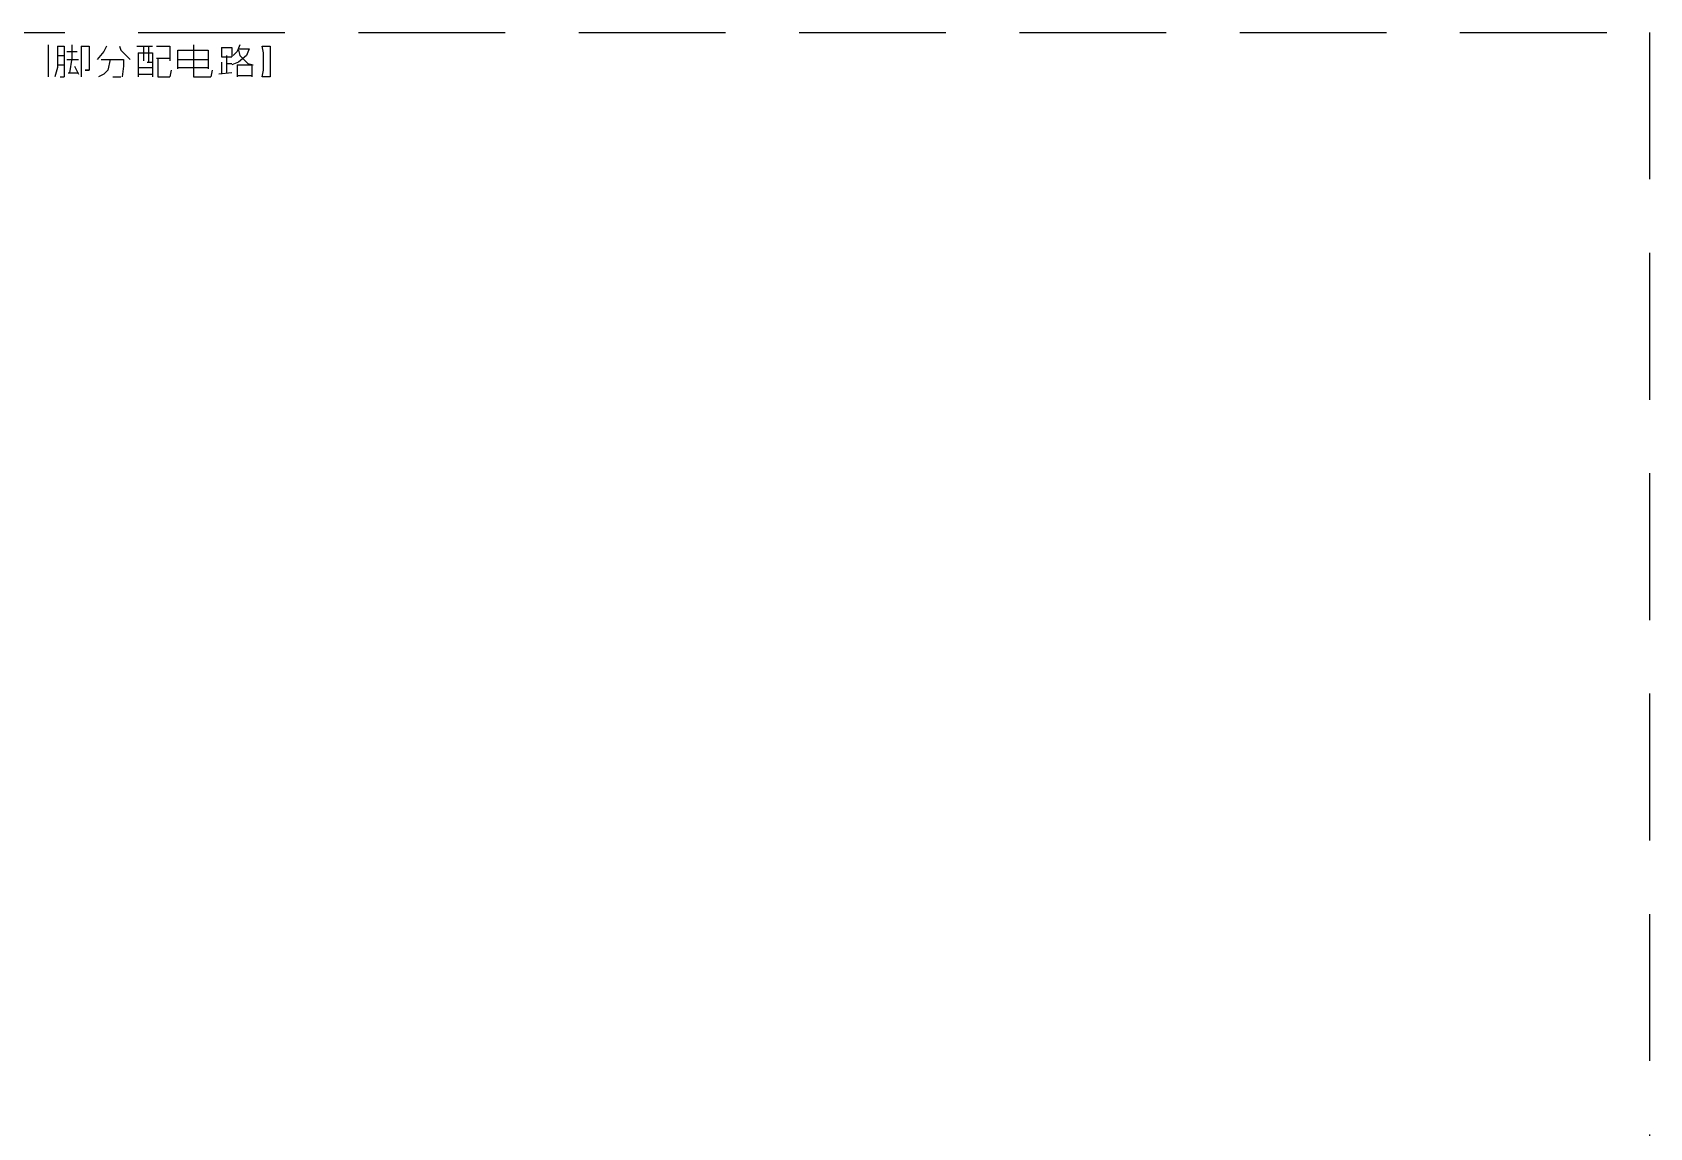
# Model space of a CAD drawing. Extents: x 0.4 to 37.4, y -23 to -0.4.
# Drawn here: x 12.17 to 17.68, y -9.2 to -5.47 of the extents above; entities that cross this region are included whole.
import ezdxf

# ---------------------------------------------------------------- set-up
doc = ezdxf.new("R2010")
doc.units = 0
doc.header["$MEASUREMENT"] = 0
doc.linetypes.add('DASHED', pattern=[0.75, 0.5, -0.25])
doc.layers.add('BLUE3', color=171, linetype='CONTINUOUS')

msp = doc.modelspace()

# ---------------------------------------------------------------- linework, layer by layer
at = {"layer": 'BLUE3', "linetype": 'DASHED'}
for p, q in [((8.0315, -5.4724), (17.6772, -5.4724)), ((17.6772, -5.4724), (17.6772, -17.5984))]:
    msp.add_line(p, q, dxfattribs=at)
at = {"layer": 'BLUE3', "linetype": 'CONTINUOUS'}
for p, q in [((12.2254, -5.5154), (12.2254, -5.6234)), ((12.2569, -5.5199), (12.2569, -5.5919)), ((12.2569, -5.5199), (12.2794, -5.5199)), ((12.2569, -5.5514), (12.2794, -5.5514)), ((12.2794, -5.5199), (12.2794, -5.6234)), ((12.2884, -5.5379), (12.3244, -5.5379)), ((12.3064, -5.5604), (12.2974, -5.6099)), ((12.3064, -5.5154), (12.3064, -5.5604)), ((12.3379, -5.5199), (12.3379, -5.6234)), ((12.3379, -5.5199), (12.3649, -5.5199)), ((12.3649, -5.5199), (12.3649, -5.6009)), ((12.4144, -5.5379), (12.3919, -5.5649)), ((12.4234, -5.5199), (12.4144, -5.5379)), ((12.4684, -5.5199), (12.4729, -5.5334)), ((12.4729, -5.5334), (12.5044, -5.5649)), ((12.5269, -5.5199), (12.5809, -5.5199)), ((12.5314, -5.5424), (12.5314, -5.6234)), ((12.5314, -5.5424), (12.5809, -5.5424)), ((12.5494, -5.5199), (12.5494, -5.5694)), ((12.5674, -5.5199), (12.5674, -5.5739)), ((12.5809, -5.5424), (12.5809, -5.6234)), ((12.5944, -5.5199), (12.6394, -5.5199)), ((12.5944, -5.5604), (12.6394, -5.5604)), ((12.5989, -5.5604), (12.5989, -5.6234)), ((12.6394, -5.5199), (12.6394, -5.5694)), ((12.6664, -5.5964), (12.6664, -5.5334)), ((12.6664, -5.5334), (12.7699, -5.5334)), ((12.7204, -5.5154), (12.7204, -5.6234)), ((12.7699, -5.5334), (12.7699, -5.5964)), ((12.8149, -5.5244), (12.8149, -5.5559)), ((12.8149, -5.5244), (12.8509, -5.5244)), ((12.8149, -5.5559), (12.8509, -5.5559)), ((12.8329, -5.5514), (12.8329, -5.6099)), ((12.8509, -5.5244), (12.8509, -5.5559)), ((12.8688, -5.5379), (12.8554, -5.5514)), ((12.8778, -5.5154), (12.8688, -5.5379)), ((12.8733, -5.5289), (12.9093, -5.5289)), ((12.8733, -5.5334), (12.8778, -5.5514)), ((12.9003, -5.5514), (12.8733, -5.5739)), ((12.8778, -5.5514), (12.9048, -5.5784)), ((12.9093, -5.5289), (12.9003, -5.5514)), ((12.9543, -5.5199), (12.9813, -5.5199)), ((12.9588, -5.5424), (12.9543, -5.5199)), ((12.9588, -5.6009), (12.9588, -5.5424)), ((12.9813, -5.5199), (12.9813, -5.6234)), ((12.2569, -5.5919), (12.2479, -5.6234)), ((12.2569, -5.5829), (12.2794, -5.5829)), ((12.2884, -5.5649), (12.3289, -5.5649)), ((12.2929, -5.6099), (12.3289, -5.6099)), ((12.3154, -5.5874), (12.3289, -5.6144)), ((12.3514, -5.6009), (12.3649, -5.6009)), ((12.3649, -5.6009), (12.3514, -5.6009)), ((12.4144, -5.6144), (12.3964, -5.6234)), ((12.4054, -5.5649), (12.4819, -5.5649)), ((12.4279, -5.6009), (12.4144, -5.6144)), ((12.4369, -5.5649), (12.4279, -5.6009)), ((12.4819, -5.5874), (12.4774, -5.6234)), ((12.4819, -5.5649), (12.4819, -5.5874)), ((12.5314, -5.5919), (12.5809, -5.5919)), ((12.5314, -5.6144), (12.5809, -5.6144)), ((12.5629, -5.5739), (12.5809, -5.5739)), ((12.6439, -5.6009), (12.6394, -5.6234)), ((12.6664, -5.5649), (12.7699, -5.5649)), ((12.6664, -5.5919), (12.7699, -5.5919)), ((12.7834, -5.6009), (12.7789, -5.6234)), ((12.8509, -5.6099), (12.8059, -5.6144)), ((12.8149, -5.5739), (12.8149, -5.6144)), ((12.8329, -5.5784), (12.8509, -5.5784)), ((12.8733, -5.5739), (12.8509, -5.5829)), ((12.8688, -5.5829), (12.8688, -5.6234)), ((12.8688, -5.5829), (12.9183, -5.5829)), ((12.9048, -5.5784), (12.9228, -5.5829)), ((12.9183, -5.5829), (12.9183, -5.6234)), ((12.9543, -5.6234), (12.9588, -5.6009)), ((12.2659, -5.6234), (12.2794, -5.6234)), ((12.4459, -5.6234), (12.4729, -5.6234)), ((12.5989, -5.6234), (12.6394, -5.6234)), ((12.7204, -5.6234), (12.7789, -5.6234)), ((12.8688, -5.6189), (12.9183, -5.6189)), ((12.9813, -5.6234), (12.9543, -5.6234))]:
    msp.add_line(p, q, dxfattribs=at)

doc.saveas('drawing.dxf')
